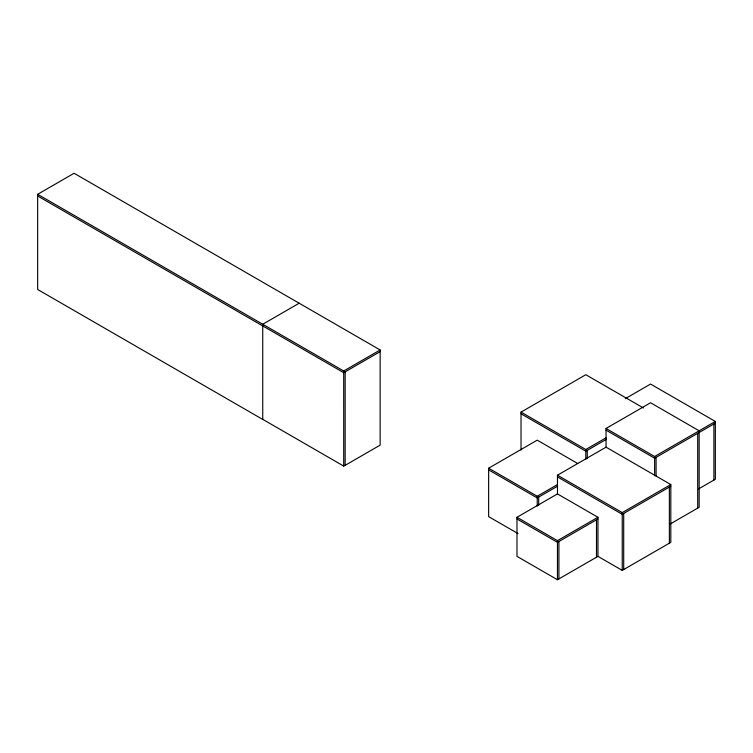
<?xml version="1.0" encoding="UTF-8"?>
<svg xmlns="http://www.w3.org/2000/svg" width="753" height="753" viewBox="0 0 753 753"><rect width="100%" height="100%" fill="white"/><g stroke="black" fill="none" stroke-linecap="round" stroke-linejoin="round"><path stroke-width="1.13" d="M299.176 303.214L262.741 324.251L262.741 419.43L37.65 289.472L37.65 194.302L74.086 173.265L380.143 349.966L380.143 445.136L345.156 465.335L345.156 371.841M37.65 194.302L343.707 371.003L380.143 349.966M380.143 351.642L343.707 372.679L37.65 195.987M262.741 419.336L343.716 466.088L345.166 465.241M521.029 450.012L521.029 412.107L585.806 374.712L643.495 408.013M517.998 533.576L488.641 516.633L488.641 468.197L537.228 440.157L577.711 463.528M625.272 398.666L650.573 384.058L715.35 421.454L715.35 479.228L698.652 488.876M606.043 447.677L606.043 428.466L650.573 402.751L699.16 430.801L699.16 507.277L670.292 523.947M521.029 412.107L585.806 449.503L606.043 437.813M606.532 439.215L585.806 451.188L521.029 413.792M557.465 494.42L557.465 475.209L606.043 447.16L670.819 484.565L670.819 542.339L622.242 570.388L597.948 556.363L557.465 579.735L516.982 556.363L516.982 517.283L557.465 493.912L597.948 517.283L597.948 556.363M488.641 468.197L537.228 496.246L557.465 484.565M557.728 486.09L537.228 497.931L488.641 469.881M606.043 428.466L654.621 456.516L715.35 421.454M715.35 423.139L654.621 458.201L606.043 430.151M516.982 517.283L557.465 540.654L597.948 517.283M597.948 518.968L557.465 542.339L516.982 518.968M557.465 475.209L622.242 512.605L670.819 484.565M670.819 486.24L622.242 514.29L557.465 476.894M713.891 423.977L713.891 480.075M697.702 433.323L697.702 508.124M669.361 487.087L669.361 543.177M656.079 457.353L656.079 476.056M654.621 456.516L654.621 475.727M623.7 513.452L623.7 569.541M622.242 512.605L622.242 570.388M596.489 519.805L596.489 557.201M587.265 450.341L587.265 458.521M585.806 449.503L585.806 459.368M558.924 541.501L558.924 578.897M557.465 540.654L557.465 579.735M538.677 497.093L538.677 505.272M537.228 496.246L537.228 506.11M343.707 371.003L343.716 466.088"/></g></svg>
